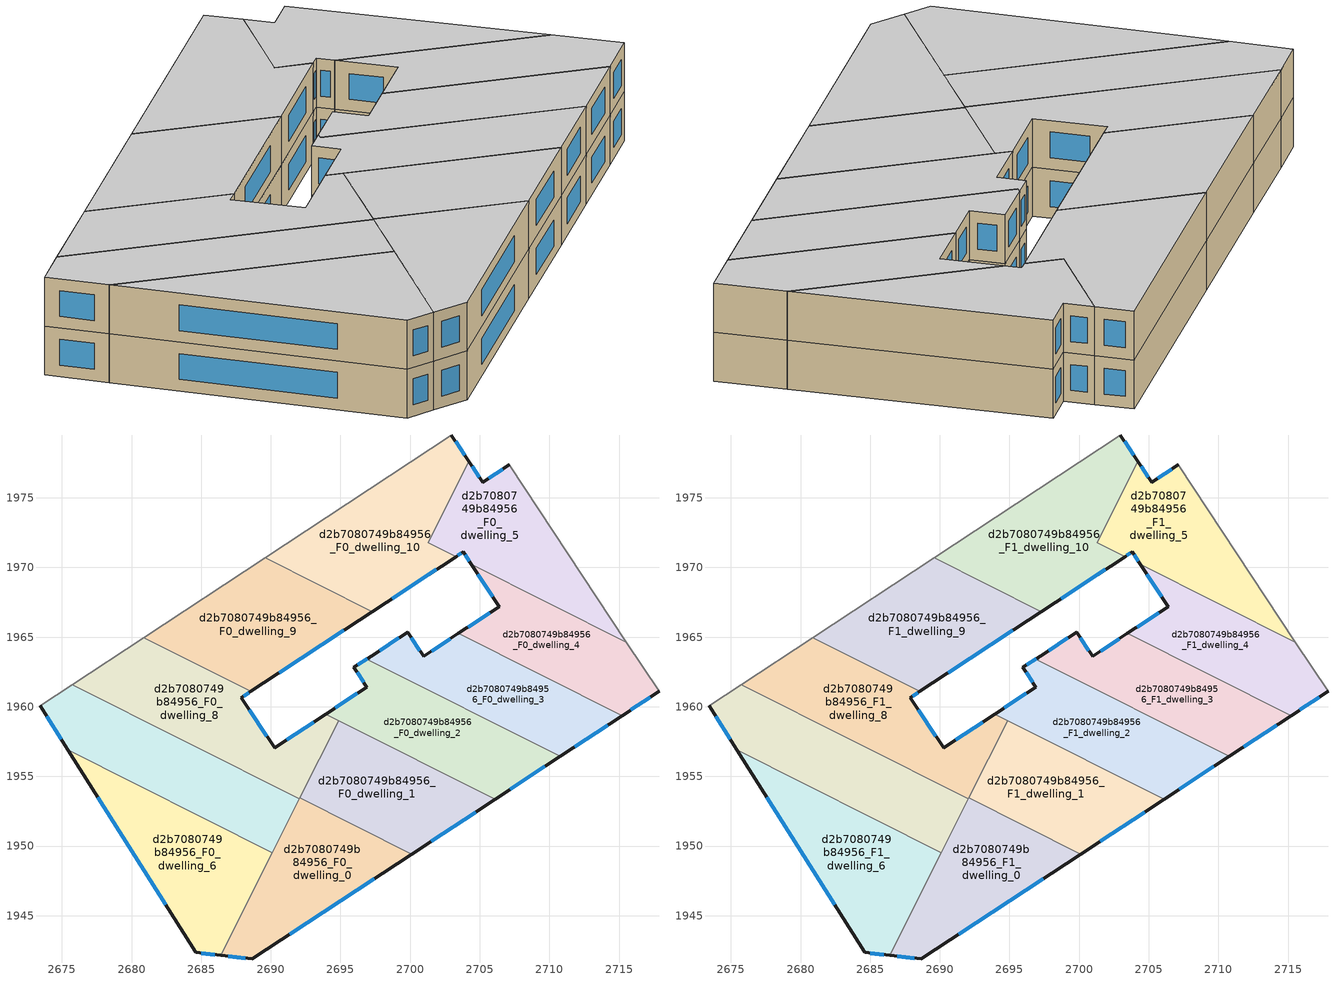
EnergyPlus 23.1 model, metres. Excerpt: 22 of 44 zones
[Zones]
d2b7080749b84956_F0_dwelling_0
 floor ground (EU_floor_Construction): 2700.12,1949.42 2688.68,1941.89 2686.41,1942.16 2692.09,1953.46 z0
 wall outside (EU_wall_Construction): 2686.41,1942.16 2688.68,1941.89 2700.12,1949.42 z0:3
 wall to d2b7080749b84956_F0_dwelling_1 (EU_wall_Construction): 2700.12,1949.42 2692.09,1953.46 z0:3
 wall to d2b7080749b84956_F0_dwelling_6 (EU_wall_Construction): 2690.12,1949.53 2686.41,1942.16 z0:3
 wall to d2b7080749b84956_F0_dwelling_7 (EU_wall_Construction): 2692.05,1953.39 2690.12,1949.53 z0:3
 wall to d2b7080749b84956_F0_dwelling_8 (EU_wall_Construction): 2692.09,1953.46 2692.06,1953.4 z0:3
 window (EU_Window_Construction): 2691.37,1943.66 2697.44,1947.65 / 2686.95,1942.09 2688.15,1941.95 z0.7:2.3
d2b7080749b84956_F0_dwelling_1
 floor ground (EU_floor_Construction): 2706.1,1953.36 2700.12,1949.42 2692.09,1953.46 2694.87,1959 z0
 wall outside (EU_wall_Construction): 2700.12,1949.42 2706.1,1953.36 z0:3
 wall to d2b7080749b84956_F0_dwelling_8 (EU_wall_Construction): 2694.87,1959 2692.09,1953.46 z0:3
 wall to d2b7080749b84956_F0_dwelling_2 (EU_wall_Construction): 2706.1,1953.36 2694.87,1959 z0:3
 window (EU_Window_Construction): 2701.53,1950.35 2704.7,1952.44 z0.7:2.3
d2b7080749b84956_F0_dwelling_10
 floor ground (EU_floor_Construction): 2702.97,1979.51 2704.21,1977.62 2701.29,1971.79 2703.3,1970.78 2697.29,1966.83 2689.58,1970.7 z0
 wall outside (EU_wall_Construction): 2704.21,1977.62 2702.97,1979.51 / 2697.29,1966.83 2703.3,1970.78 z0:3
 wall adiabatic (EU_wall_Construction): 2702.97,1979.51 2689.58,1970.7 z0:3
 wall to d2b7080749b84956_F0_dwelling_5 (EU_wall_Construction): 2703.3,1970.78 2701.29,1971.79 2704.21,1977.62 z0:3
 wall to d2b7080749b84956_F0_dwelling_9 (EU_wall_Construction): 2689.58,1970.7 2697.29,1966.83 z0:3
 window (EU_Window_Construction): 2703.92,1978.07 2703.26,1979.07 / 2698.7,1967.76 2701.89,1969.86 z0.7:2.3
d2b7080749b84956_F0_dwelling_2
 floor ground (EU_floor_Construction): 2710.77,1956.43 2706.1,1953.36 2693.94,1959.47 2696.9,1961.41 2695.97,1962.83 2697.19,1963.63 2697.04,1963.32 z0
 wall outside (EU_wall_Construction): 2706.1,1953.36 2710.77,1956.43 / 2697.19,1963.63 2695.97,1962.83 2696.9,1961.41 2693.95,1959.47 z0:3
 wall to d2b7080749b84956_F0_dwelling_8 (EU_wall_Construction): 2693.94,1959.47 2694.87,1959 z0:3
 wall to d2b7080749b84956_F0_dwelling_3 (EU_wall_Construction): 2710.77,1956.43 2697.04,1963.32 2697.19,1963.63 z0:3
 window (EU_Window_Construction): 2707.2,1954.08 2709.67,1955.71 / 2696.21,1960.96 2694.64,1959.93 / 2696.19,1962.5 2696.68,1961.75 / 2696.91,1963.44 2696.26,1963.02 z0.7:2.3
d2b7080749b84956_F0_dwelling_3
 floor ground (EU_floor_Construction): 2715.22,1959.37 2710.77,1956.43 2697.04,1963.32 2697.19,1963.63 2699.82,1965.36 2700.96,1963.62 2703.47,1965.27 z0
 wall outside (EU_wall_Construction): 2703.47,1965.27 2700.96,1963.62 2699.82,1965.36 2697.19,1963.63 / 2710.77,1956.43 2715.22,1959.37 z0:3
 wall to d2b7080749b84956_F0_dwelling_4 (EU_wall_Construction): 2715.22,1959.37 2703.47,1965.27 z0:3
 window (EU_Window_Construction): 2699.2,1964.95 2697.81,1964.04 / 2700.69,1964.02 2700.08,1964.95 / 2702.88,1964.88 2701.55,1964 / 2711.81,1957.12 2714.18,1958.68 z0.7:2.3
d2b7080749b84956_F0_dwelling_4
 floor ground (EU_floor_Construction): 2715.53,1964.65 2717.87,1961.11 2715.22,1959.37 2703.47,1965.27 2706.4,1967.2 2704.39,1970.24 z0
 wall outside (EU_wall_Construction): 2704.39,1970.24 2706.4,1967.2 2703.47,1965.27 / 2715.22,1959.37 2717.87,1961.11 z0:3
 wall adiabatic (EU_wall_Construction): 2717.87,1961.11 2715.53,1964.65 z0:3
 wall to d2b7080749b84956_F0_dwelling_5 (EU_wall_Construction): 2715.53,1964.65 2704.39,1970.24 z0:3
 window (EU_Window_Construction): 2704.86,1969.52 2705.93,1967.91 / 2715.85,1959.78 2717.25,1960.7 / 2705.71,1966.74 2704.16,1965.72 z0.7:2.3
d2b7080749b84956_F0_dwelling_5
 floor ground (EU_floor_Construction): 2707.11,1977.36 2715.53,1964.65 2704.39,1970.24 2703.81,1971.12 2703.3,1970.78 2701.29,1971.79 2704.21,1977.62 2705.21,1976.11 z0
 wall outside (EU_wall_Construction): 2707.11,1977.36 2705.21,1976.11 2704.21,1977.62 / 2703.3,1970.78 2703.81,1971.12 2704.39,1970.24 z0:3
 wall adiabatic (EU_wall_Construction): 2715.53,1964.65 2707.11,1977.36 z0:3
 window (EU_Window_Construction): 2704.98,1976.47 2704.45,1977.27 / 2706.66,1977.07 2705.66,1976.4 / 2703.94,1970.91 2704.25,1970.44 / 2703.42,1970.86 2703.69,1971.04 z0.7:2.3
d2b7080749b84956_F0_dwelling_6
 floor ground (EU_floor_Construction): 2690.12,1949.53 2686.41,1942.16 2684.59,1942.37 2675.42,1956.91 z0
 wall outside (EU_wall_Construction): 2675.42,1956.91 2684.59,1942.37 2686.41,1942.16 z0:3
 wall to d2b7080749b84956_F0_dwelling_7 (EU_wall_Construction): 2690.12,1949.53 2675.42,1956.91 z0:3
 window (EU_Window_Construction): 2685.02,1942.32 2685.99,1942.21 / 2677.57,1953.49 2682.44,1945.78 z0.7:2.3
d2b7080749b84956_F0_dwelling_7
 floor ground (EU_floor_Construction): 2692.05,1953.39 2690.12,1949.53 2675.42,1956.91 2673.42,1960.07 2675.73,1961.59 z0
 wall outside (EU_wall_Construction): 2673.42,1960.07 2675.42,1956.91 z0:3
 wall adiabatic (EU_wall_Construction): 2675.73,1961.59 2673.42,1960.07 z0:3
 wall to d2b7080749b84956_F0_dwelling_8 (EU_wall_Construction): 2692.05,1953.4 2675.73,1961.59 z0:3
 window (EU_Window_Construction): 2673.89,1959.33 2674.95,1957.65 z0.7:2.3
d2b7080749b84956_F0_dwelling_8
 floor ground (EU_floor_Construction): 2693.94,1959.47 2694.87,1959 2692.09,1953.46 2692.05,1953.39 2675.73,1961.59 2680.86,1964.96 2688.57,1961.1 2687.89,1960.65 2690.27,1957.05 z0
 wall outside (EU_wall_Construction): 2693.94,1959.47 2690.27,1957.05 2687.89,1960.65 2688.57,1961.1 z0:3
 wall adiabatic (EU_wall_Construction): 2680.86,1964.96 2675.73,1961.59 z0:3
 wall to d2b7080749b84956_F0_dwelling_9 (EU_wall_Construction): 2688.57,1961.1 2680.86,1964.96 z0:3
 window (EU_Window_Construction): 2688.05,1960.75 2688.41,1960.99 / 2689.71,1957.9 2688.45,1959.8 / 2693.08,1958.9 2691.14,1957.62 z0.7:2.3
d2b7080749b84956_F0_dwelling_9
 floor ground (EU_floor_Construction): 2697.29,1966.83 2688.57,1961.1 2680.86,1964.96 2689.58,1970.7 z0
 wall outside (EU_wall_Construction): 2688.57,1961.1 2697.29,1966.83 z0:3
 wall adiabatic (EU_wall_Construction): 2689.58,1970.7 2680.86,1964.96 z0:3
 window (EU_Window_Construction): 2690.62,1962.44 2695.24,1965.49 z0.7:2.3
d2b7080749b84956_F1_dwelling_0
 floor to d2b7080749b84956_F0_dwelling_0 (EU_floor_Construction): 2700.12,1949.42 2688.68,1941.89 2686.41,1942.16 2692.09,1953.46 z3
 wall outside (EU_wall_Construction): 2686.41,1942.16 2688.68,1941.89 2700.12,1949.42 z3:6
 wall to d2b7080749b84956_F1_dwelling_1 (EU_wall_Construction): 2700.12,1949.42 2692.09,1953.46 z3:6
 wall to d2b7080749b84956_F1_dwelling_6 (EU_wall_Construction): 2690.12,1949.53 2686.41,1942.16 z3:6
 wall to d2b7080749b84956_F1_dwelling_7 (EU_wall_Construction): 2692.05,1953.39 2690.12,1949.53 z3:6
 wall to d2b7080749b84956_F1_dwelling_8 (EU_wall_Construction): 2692.09,1953.46 2692.06,1953.4 z3:6
 window (EU_Window_Construction): 2691.37,1943.66 2697.44,1947.65 / 2686.95,1942.09 2688.15,1941.95 z3.7:5.3
 ceiling to d2b7080749b84956_F2_dwelling_0 (EU_floor_Construction): 2700.12,1949.42 2692.09,1953.46 2686.41,1942.16 2688.68,1941.89 z6
d2b7080749b84956_F1_dwelling_1
 floor to d2b7080749b84956_F0_dwelling_1 (EU_floor_Construction): 2706.1,1953.36 2700.12,1949.42 2692.09,1953.46 2694.87,1959 z3
 wall outside (EU_wall_Construction): 2700.12,1949.42 2706.1,1953.36 z3:6
 wall to d2b7080749b84956_F1_dwelling_8 (EU_wall_Construction): 2694.87,1959 2692.09,1953.46 z3:6
 wall to d2b7080749b84956_F1_dwelling_2 (EU_wall_Construction): 2706.1,1953.36 2694.87,1959 z3:6
 window (EU_Window_Construction): 2701.53,1950.35 2704.7,1952.44 z3.7:5.3
 ceiling to d2b7080749b84956_F2_dwelling_1 (EU_floor_Construction): 2706.1,1953.36 2694.87,1959 2692.09,1953.46 2700.12,1949.42 z6
d2b7080749b84956_F1_dwelling_10
 floor to d2b7080749b84956_F0_dwelling_10 (EU_floor_Construction): 2702.97,1979.51 2704.21,1977.62 2701.29,1971.79 2703.3,1970.78 2697.29,1966.83 2689.58,1970.7 z3
 wall outside (EU_wall_Construction): 2704.21,1977.62 2702.97,1979.51 / 2697.29,1966.83 2703.3,1970.78 z3:6
 wall adiabatic (EU_wall_Construction): 2702.97,1979.51 2689.58,1970.7 z3:6
 wall to d2b7080749b84956_F1_dwelling_5 (EU_wall_Construction): 2703.3,1970.78 2701.29,1971.79 2704.21,1977.62 z3:6
 wall to d2b7080749b84956_F1_dwelling_9 (EU_wall_Construction): 2689.58,1970.7 2697.29,1966.83 z3:6
 window (EU_Window_Construction): 2703.92,1978.07 2703.26,1979.07 / 2698.7,1967.76 2701.89,1969.86 z3.7:5.3
 ceiling to d2b7080749b84956_F2_dwelling_10 (EU_floor_Construction): 2703.3,1970.78 2701.29,1971.79 2704.21,1977.62 2702.97,1979.51 2689.58,1970.7 2697.29,1966.83 z6
d2b7080749b84956_F1_dwelling_2
 floor to d2b7080749b84956_F0_dwelling_2 (EU_floor_Construction): 2710.77,1956.43 2706.1,1953.36 2693.95,1959.47 2696.9,1961.41 2695.97,1962.83 2697.19,1963.63 2697.04,1963.32 z3
 wall outside (EU_wall_Construction): 2706.1,1953.36 2710.77,1956.43 / 2697.19,1963.63 2695.97,1962.83 2696.9,1961.41 2693.95,1959.47 z3:6
 wall to d2b7080749b84956_F1_dwelling_8 (EU_wall_Construction): 2693.94,1959.47 2694.87,1959 z3:6
 wall to d2b7080749b84956_F1_dwelling_3 (EU_wall_Construction): 2710.77,1956.43 2697.04,1963.32 2697.19,1963.63 z3:6
 window (EU_Window_Construction): 2707.2,1954.08 2709.67,1955.71 / 2696.21,1960.96 2694.64,1959.93 / 2696.19,1962.5 2696.68,1961.75 / 2696.91,1963.44 2696.26,1963.02 z3.7:5.3
 ceiling to d2b7080749b84956_F2_dwelling_2 (EU_floor_Construction): 2710.77,1956.43 2697.04,1963.32 2697.19,1963.63 2695.97,1962.83 2696.9,1961.41 2693.95,1959.47 2706.1,1953.36 z6
d2b7080749b84956_F1_dwelling_3
 floor to d2b7080749b84956_F0_dwelling_3 (EU_floor_Construction): 2715.22,1959.37 2710.77,1956.43 2697.04,1963.32 2697.19,1963.63 2699.81,1965.36 2700.96,1963.62 2703.47,1965.27 z3
 wall outside (EU_wall_Construction): 2703.47,1965.27 2700.96,1963.62 2699.82,1965.36 2697.19,1963.63 / 2710.77,1956.43 2715.22,1959.37 z3:6
 wall to d2b7080749b84956_F1_dwelling_4 (EU_wall_Construction): 2715.22,1959.37 2703.47,1965.27 z3:6
 window (EU_Window_Construction): 2699.2,1964.95 2697.81,1964.04 / 2700.69,1964.02 2700.08,1964.95 / 2702.88,1964.88 2701.55,1964 / 2711.81,1957.12 2714.18,1958.68 z3.7:5.3
 ceiling to d2b7080749b84956_F2_dwelling_3 (EU_floor_Construction): 2715.22,1959.37 2703.47,1965.27 2700.96,1963.62 2699.81,1965.36 2697.19,1963.63 2697.04,1963.32 2710.77,1956.43 z6
d2b7080749b84956_F1_dwelling_4
 floor to d2b7080749b84956_F0_dwelling_4 (EU_floor_Construction): 2715.53,1964.65 2717.87,1961.11 2715.22,1959.37 2703.47,1965.27 2706.4,1967.2 2704.39,1970.24 z3
 wall outside (EU_wall_Construction): 2704.39,1970.24 2706.4,1967.2 2703.47,1965.27 / 2715.22,1959.37 2717.87,1961.11 z3:6
 wall adiabatic (EU_wall_Construction): 2717.87,1961.11 2715.53,1964.65 z3:6
 wall to d2b7080749b84956_F1_dwelling_5 (EU_wall_Construction): 2715.53,1964.65 2704.39,1970.24 z3:6
 window (EU_Window_Construction): 2704.86,1969.52 2705.93,1967.91 / 2715.85,1959.78 2717.25,1960.7 / 2705.71,1966.74 2704.16,1965.72 z3.7:5.3
 ceiling to d2b7080749b84956_F2_dwelling_4 (EU_floor_Construction): 2717.87,1961.11 2715.53,1964.65 2704.39,1970.24 2706.4,1967.2 2703.47,1965.27 2715.22,1959.37 z6
d2b7080749b84956_F1_dwelling_5
 floor to d2b7080749b84956_F0_dwelling_5 (EU_floor_Construction): 2707.11,1977.36 2715.53,1964.65 2704.39,1970.24 2703.81,1971.12 2703.3,1970.78 2701.29,1971.79 2704.21,1977.62 2705.21,1976.11 z3
 wall outside (EU_wall_Construction): 2707.11,1977.36 2705.21,1976.11 2704.21,1977.62 / 2703.3,1970.78 2703.81,1971.12 2704.39,1970.24 z3:6
 wall adiabatic (EU_wall_Construction): 2715.53,1964.65 2707.11,1977.36 z3:6
 window (EU_Window_Construction): 2704.98,1976.47 2704.45,1977.27 / 2706.66,1977.07 2705.66,1976.4 / 2703.94,1970.91 2704.25,1970.44 / 2703.42,1970.86 2703.69,1971.04 z3.7:5.3
 ceiling to d2b7080749b84956_F2_dwelling_5 (EU_floor_Construction): 2715.53,1964.65 2707.11,1977.36 2705.21,1976.11 2704.21,1977.62 2701.29,1971.79 2703.3,1970.78 2703.81,1971.12 2704.39,1970.24 z6
d2b7080749b84956_F1_dwelling_6
 floor to d2b7080749b84956_F0_dwelling_6 (EU_floor_Construction): 2690.12,1949.53 2686.41,1942.16 2684.59,1942.37 2675.42,1956.91 z3
 wall outside (EU_wall_Construction): 2675.42,1956.91 2684.59,1942.37 2686.41,1942.16 z3:6
 wall to d2b7080749b84956_F1_dwelling_7 (EU_wall_Construction): 2690.12,1949.53 2675.42,1956.91 z3:6
 window (EU_Window_Construction): 2685.02,1942.32 2685.99,1942.21 / 2677.57,1953.49 2682.44,1945.78 z3.7:5.3
 ceiling to d2b7080749b84956_F2_dwelling_6 (EU_floor_Construction): 2686.41,1942.16 2690.12,1949.53 2675.42,1956.91 2684.59,1942.37 z6
d2b7080749b84956_F1_dwelling_7
 floor to d2b7080749b84956_F0_dwelling_7 (EU_floor_Construction): 2692.05,1953.39 2690.12,1949.53 2675.42,1956.91 2673.42,1960.07 2675.73,1961.59 z3
 wall outside (EU_wall_Construction): 2673.42,1960.07 2675.42,1956.91 z3:6
 wall adiabatic (EU_wall_Construction): 2675.73,1961.59 2673.42,1960.07 z3:6
 wall to d2b7080749b84956_F1_dwelling_8 (EU_wall_Construction): 2692.05,1953.4 2675.73,1961.59 z3:6
 window (EU_Window_Construction): 2673.89,1959.33 2674.95,1957.65 z3.7:5.3
 ceiling to d2b7080749b84956_F2_dwelling_7 (EU_floor_Construction): 2690.12,1949.53 2692.05,1953.39 2675.73,1961.59 2673.42,1960.07 2675.42,1956.91 z6
d2b7080749b84956_F1_dwelling_8
 floor to d2b7080749b84956_F0_dwelling_8 (EU_floor_Construction): 2693.94,1959.47 2694.87,1959 2692.09,1953.46 2692.05,1953.39 2675.73,1961.59 2680.86,1964.96 2688.57,1961.1 2687.89,1960.65 2690.27,1957.05 z3
 wall outside (EU_wall_Construction): 2693.94,1959.47 2690.27,1957.05 2687.89,1960.65 2688.57,1961.1 z3:6
 wall adiabatic (EU_wall_Construction): 2680.86,1964.96 2675.73,1961.59 z3:6
 wall to d2b7080749b84956_F1_dwelling_9 (EU_wall_Construction): 2688.57,1961.1 2680.86,1964.96 z3:6
 window (EU_Window_Construction): 2688.05,1960.75 2688.41,1960.99 / 2689.71,1957.9 2688.45,1959.8 / 2693.08,1958.9 2691.14,1957.62 z3.7:5.3
 ceiling to d2b7080749b84956_F2_dwelling_8 (EU_floor_Construction): 2692.09,1953.46 2694.87,1959 2693.94,1959.47 2690.27,1957.05 2687.89,1960.65 2688.57,1961.1 2680.86,1964.96 2675.73,1961.59 2692.05,1953.39 z6
d2b7080749b84956_F1_dwelling_9
 floor to d2b7080749b84956_F0_dwelling_9 (EU_floor_Construction): 2697.29,1966.83 2688.57,1961.1 2680.86,1964.96 2689.58,1970.7 z3
 wall outside (EU_wall_Construction): 2688.57,1961.1 2697.29,1966.83 z3:6
 wall adiabatic (EU_wall_Construction): 2689.58,1970.7 2680.86,1964.96 z3:6
 window (EU_Window_Construction): 2690.62,1962.44 2695.24,1965.49 z3.7:5.3
 ceiling to d2b7080749b84956_F2_dwelling_9 (EU_floor_Construction): 2697.29,1966.83 2689.58,1970.7 2680.86,1964.96 2688.57,1961.1 z6
[Building]
EU S2 Campaign: North Axis=0; Terrain=City; Solar Distribution=FullExterior
[Site:Location]
Budapest.Ferenc.Liszt.Intl.AP: Latitude=47.437; Longitude=19.256; Time Zone=1; Elevation=185
[SizingPeriod:WeatherFileDays]
AnnualSizingPeriod: Begin Month=1; Begin Day of Month=1; End Month=12; End Day of Month=31; Day of Week for Start Day=Monday; Use Weather File Daylight Saving Period=No; Use Weather File Rain and Snow Indicators=No
[MATERIAL]
EU_InternalMass_Material: Roughness=MediumRough; Thickness=0.1; Conductivity=1; Density=1800; Specific Heat=900; Thermal Absorptance=0.9; Solar Absorptance=0.7; Visible Absorptance=0.7
[MATERIAL:NOMASS] Roughness=MediumRough; Thermal Absorptance=0.9; Solar Absorptance=0.7; Visible Absorptance=0.7
Name | Thermal Resistance
EU_wall_NoMass | 0.832559
EU_floor_NoMass | 0.872794
[WINDOWMATERIAL:SIMPLEGLAZINGSYSTEM]
EU_Window_SimpleGlazing: UFactor=2.79869; Solar Heat Gain Coefficient=0.75; Visible Transmittance=0.75
[CONSTRUCTION]
EU_wall_Construction: EU_wall_NoMass
EU_floor_Construction: EU_floor_NoMass
EU_Window_Construction: EU_Window_SimpleGlazing
EU_InternalMass_Construction: EU_InternalMass_Material
[ZONE] Type=1; Multiplier=1; Ceiling Height=autocalculate; Floor Area=autocalculate; Part of Total Floor Area=Yes
Name | Volume
d2b7080749b84956_F0_dwelling_0; d2b7080749b84956_F1_dwelling_0 | 200.681
d2b7080749b84956_F0_dwelling_1; d2b7080749b84956_F1_dwelling_1 | 200.656
d2b7080749b84956_F0_dwelling_10 | 253.607
d2b7080749b84956_F1_dwelling_10 | 253.608
d2b7080749b84956_F0_dwelling_2 | 205.329
d2b7080749b84956_F1_dwelling_2 | 205.228
d2b7080749b84956_F0_dwelling_3; d2b7080749b84956_F1_dwelling_3 | 200.669
d2b7080749b84956_F0_dwelling_4 | 187.544
d2b7080749b84956_F1_dwelling_4 | 187.545
d2b7080749b84956_F0_dwelling_5 | 200.668
d2b7080749b84956_F1_dwelling_5 | 200.667
d2b7080749b84956_F0_dwelling_6; d2b7080749b84956_F1_dwelling_6 | 240.448
d2b7080749b84956_F0_dwelling_7 | 240.453
d2b7080749b84956_F1_dwelling_7 | 240.454
d2b7080749b84956_F0_dwelling_8; d2b7080749b84956_F1_dwelling_8 | 244.215
d2b7080749b84956_F0_dwelling_9; d2b7080749b84956_F1_dwelling_9 | 233.888
[INTERNALMASS] Construction=EU_InternalMass_Construction
Name | Zone or ZoneList | Surface Area
d2b7080749b84956_F0_dwelling_0_EU_InternalMass | d2b7080749b84956_F0_dwelling_0 | 66.8938
d2b7080749b84956_F0_dwelling_1_EU_InternalMass | d2b7080749b84956_F0_dwelling_1 | 66.8853
d2b7080749b84956_F0_dwelling_2_EU_InternalMass | d2b7080749b84956_F0_dwelling_2 | 68.4385
d2b7080749b84956_F0_dwelling_3_EU_InternalMass | d2b7080749b84956_F0_dwelling_3 | 66.8899
d2b7080749b84956_F0_dwelling_4_EU_InternalMass | d2b7080749b84956_F0_dwelling_4 | 62.515
d2b7080749b84956_F0_dwelling_5_EU_InternalMass | d2b7080749b84956_F0_dwelling_5 | 66.8891
d2b7080749b84956_F0_dwelling_6_EU_InternalMass | d2b7080749b84956_F0_dwelling_6 | 80.1492
d2b7080749b84956_F0_dwelling_7_EU_InternalMass | d2b7080749b84956_F0_dwelling_7 | 80.1512
d2b7080749b84956_F0_dwelling_8_EU_InternalMass | d2b7080749b84956_F0_dwelling_8 | 81.4054
d2b7080749b84956_F0_dwelling_9_EU_InternalMass | d2b7080749b84956_F0_dwelling_9 | 77.9627
d2b7080749b84956_F0_dwelling_10_EU_InternalMass | d2b7080749b84956_F0_dwelling_10 | 84.5358
d2b7080749b84956_F1_dwelling_0_EU_InternalMass | d2b7080749b84956_F1_dwelling_0 | 66.8938
d2b7080749b84956_F1_dwelling_1_EU_InternalMass | d2b7080749b84956_F1_dwelling_1 | 66.8853
d2b7080749b84956_F1_dwelling_2_EU_InternalMass | d2b7080749b84956_F1_dwelling_2 | 68.4385
d2b7080749b84956_F1_dwelling_3_EU_InternalMass | d2b7080749b84956_F1_dwelling_3 | 66.8899
d2b7080749b84956_F1_dwelling_4_EU_InternalMass | d2b7080749b84956_F1_dwelling_4 | 62.515
d2b7080749b84956_F1_dwelling_5_EU_InternalMass | d2b7080749b84956_F1_dwelling_5 | 66.8891
d2b7080749b84956_F1_dwelling_6_EU_InternalMass | d2b7080749b84956_F1_dwelling_6 | 80.1492
d2b7080749b84956_F1_dwelling_7_EU_InternalMass | d2b7080749b84956_F1_dwelling_7 | 80.1512
d2b7080749b84956_F1_dwelling_8_EU_InternalMass | d2b7080749b84956_F1_dwelling_8 | 81.4054
d2b7080749b84956_F1_dwelling_9_EU_InternalMass | d2b7080749b84956_F1_dwelling_9 | 77.9627
d2b7080749b84956_F1_dwelling_10_EU_InternalMass | d2b7080749b84956_F1_dwelling_10 | 84.5358
[OTHEREQUIPMENT] Fuel Type=Electricity; Design Level Calculation Method=Watts/Area; Power per Zone Floor Area=1; Fraction Latent=0; Fraction Radiant=0; Fraction Lost=0; Carbon Dioxide Generation Rate=0; EndUse Subcategory=EU_Step8_InternalGains
Name | Zone or ZoneList or Space or SpaceList | Schedule
EU_Step8_InternalGain_d2b7080749b84956_F0_dwelling_0_f000 | d2b7080749b84956_F0_dwelling_0 | EU_Step8_GainSchedule_d2b7080749b84956_F0_dwelling_0_f000
EU_Step8_InternalGain_d2b7080749b84956_F0_dwelling_1_f000 | d2b7080749b84956_F0_dwelling_1 | EU_Step8_GainSchedule_d2b7080749b84956_F0_dwelling_1_f000
EU_Step8_InternalGain_d2b7080749b84956_F0_dwelling_2_f000 | d2b7080749b84956_F0_dwelling_2 | EU_Step8_GainSchedule_d2b7080749b84956_F0_dwelling_2_f000
EU_Step8_InternalGain_d2b7080749b84956_F0_dwelling_3_f000 | d2b7080749b84956_F0_dwelling_3 | EU_Step8_GainSchedule_d2b7080749b84956_F0_dwelling_3_f000
EU_Step8_InternalGain_d2b7080749b84956_F0_dwelling_4_f000 | d2b7080749b84956_F0_dwelling_4 | EU_Step8_GainSchedule_d2b7080749b84956_F0_dwelling_4_f000
EU_Step8_InternalGain_d2b7080749b84956_F0_dwelling_5_f000 | d2b7080749b84956_F0_dwelling_5 | EU_Step8_GainSchedule_d2b7080749b84956_F0_dwelling_5_f000
EU_Step8_InternalGain_d2b7080749b84956_F0_dwelling_6_f000 | d2b7080749b84956_F0_dwelling_6 | EU_Step8_GainSchedule_d2b7080749b84956_F0_dwelling_6_f000
EU_Step8_InternalGain_d2b7080749b84956_F0_dwelling_7_f000 | d2b7080749b84956_F0_dwelling_7 | EU_Step8_GainSchedule_d2b7080749b84956_F0_dwelling_7_f000
EU_Step8_InternalGain_d2b7080749b84956_F0_dwelling_8_f000 | d2b7080749b84956_F0_dwelling_8 | EU_Step8_GainSchedule_d2b7080749b84956_F0_dwelling_8_f000
EU_Step8_InternalGain_d2b7080749b84956_F0_dwelling_9_f000 | d2b7080749b84956_F0_dwelling_9 | EU_Step8_GainSchedule_d2b7080749b84956_F0_dwelling_9_f000
EU_Step8_InternalGain_d2b7080749b84956_F0_dwelling_10_f000 | d2b7080749b84956_F0_dwelling_10 | EU_Step8_GainSchedule_d2b7080749b84956_F0_dwelling_10_f000
EU_Step8_InternalGain_d2b7080749b84956_F1_dwelling_0_f000 | d2b7080749b84956_F1_dwelling_0 | EU_Step8_GainSchedule_d2b7080749b84956_F1_dwelling_0_f000
EU_Step8_InternalGain_d2b7080749b84956_F1_dwelling_1_f000 | d2b7080749b84956_F1_dwelling_1 | EU_Step8_GainSchedule_d2b7080749b84956_F1_dwelling_1_f000
EU_Step8_InternalGain_d2b7080749b84956_F1_dwelling_2_f000 | d2b7080749b84956_F1_dwelling_2 | EU_Step8_GainSchedule_d2b7080749b84956_F1_dwelling_2_f000
EU_Step8_InternalGain_d2b7080749b84956_F1_dwelling_3_f000 | d2b7080749b84956_F1_dwelling_3 | EU_Step8_GainSchedule_d2b7080749b84956_F1_dwelling_3_f000
EU_Step8_InternalGain_d2b7080749b84956_F1_dwelling_4_f000 | d2b7080749b84956_F1_dwelling_4 | EU_Step8_GainSchedule_d2b7080749b84956_F1_dwelling_4_f000
EU_Step8_InternalGain_d2b7080749b84956_F1_dwelling_5_f000 | d2b7080749b84956_F1_dwelling_5 | EU_Step8_GainSchedule_d2b7080749b84956_F1_dwelling_5_f000
EU_Step8_InternalGain_d2b7080749b84956_F1_dwelling_6_f000 | d2b7080749b84956_F1_dwelling_6 | EU_Step8_GainSchedule_d2b7080749b84956_F1_dwelling_6_f000
EU_Step8_InternalGain_d2b7080749b84956_F1_dwelling_7_f000 | d2b7080749b84956_F1_dwelling_7 | EU_Step8_GainSchedule_d2b7080749b84956_F1_dwelling_7_f000
EU_Step8_InternalGain_d2b7080749b84956_F1_dwelling_8_f000 | d2b7080749b84956_F1_dwelling_8 | EU_Step8_GainSchedule_d2b7080749b84956_F1_dwelling_8_f000
EU_Step8_InternalGain_d2b7080749b84956_F1_dwelling_9_f000 | d2b7080749b84956_F1_dwelling_9 | EU_Step8_GainSchedule_d2b7080749b84956_F1_dwelling_9_f000
EU_Step8_InternalGain_d2b7080749b84956_F1_dwelling_10_f000 | d2b7080749b84956_F1_dwelling_10 | EU_Step8_GainSchedule_d2b7080749b84956_F1_dwelling_10_f000
[ZONEVENTILATION:DESIGNFLOWRATE] Schedule=EU_AlwaysOn; Design Flow Rate Calculation Method=AirChanges/Hour; Air Changes per Hour=0.475469; Ventilation Type=Natural; Fan Pressure Rise=0; Fan Total Efficiency=1; Constant Term Coefficient=1; Temperature Term Coefficient=0; Velocity Term Coefficient=0; Velocity Squared Term Coefficient=0; Minimum Indoor Temperature=-100; Maximum Indoor Temperature=100; Delta Temperature=-100; Minimum Outdoor Temperature=-100; Maximum Outdoor Temperature=100; Maximum Wind Speed=40
Name | Zone or ZoneList or Space or SpaceList
EU_ConstantAir_d2b7080749b84956_F0_dwelling_0 | d2b7080749b84956_F0_dwelling_0
EU_ConstantAir_d2b7080749b84956_F0_dwelling_1 | d2b7080749b84956_F0_dwelling_1
EU_ConstantAir_d2b7080749b84956_F0_dwelling_2 | d2b7080749b84956_F0_dwelling_2
EU_ConstantAir_d2b7080749b84956_F0_dwelling_3 | d2b7080749b84956_F0_dwelling_3
EU_ConstantAir_d2b7080749b84956_F0_dwelling_4 | d2b7080749b84956_F0_dwelling_4
EU_ConstantAir_d2b7080749b84956_F0_dwelling_5 | d2b7080749b84956_F0_dwelling_5
EU_ConstantAir_d2b7080749b84956_F0_dwelling_6 | d2b7080749b84956_F0_dwelling_6
EU_ConstantAir_d2b7080749b84956_F0_dwelling_7 | d2b7080749b84956_F0_dwelling_7
EU_ConstantAir_d2b7080749b84956_F0_dwelling_8 | d2b7080749b84956_F0_dwelling_8
EU_ConstantAir_d2b7080749b84956_F0_dwelling_9 | d2b7080749b84956_F0_dwelling_9
EU_ConstantAir_d2b7080749b84956_F0_dwelling_10 | d2b7080749b84956_F0_dwelling_10
EU_ConstantAir_d2b7080749b84956_F1_dwelling_0 | d2b7080749b84956_F1_dwelling_0
EU_ConstantAir_d2b7080749b84956_F1_dwelling_1 | d2b7080749b84956_F1_dwelling_1
EU_ConstantAir_d2b7080749b84956_F1_dwelling_2 | d2b7080749b84956_F1_dwelling_2
EU_ConstantAir_d2b7080749b84956_F1_dwelling_3 | d2b7080749b84956_F1_dwelling_3
EU_ConstantAir_d2b7080749b84956_F1_dwelling_4 | d2b7080749b84956_F1_dwelling_4
EU_ConstantAir_d2b7080749b84956_F1_dwelling_5 | d2b7080749b84956_F1_dwelling_5
EU_ConstantAir_d2b7080749b84956_F1_dwelling_6 | d2b7080749b84956_F1_dwelling_6
EU_ConstantAir_d2b7080749b84956_F1_dwelling_7 | d2b7080749b84956_F1_dwelling_7
EU_ConstantAir_d2b7080749b84956_F1_dwelling_8 | d2b7080749b84956_F1_dwelling_8
EU_ConstantAir_d2b7080749b84956_F1_dwelling_9 | d2b7080749b84956_F1_dwelling_9
EU_ConstantAir_d2b7080749b84956_F1_dwelling_10 | d2b7080749b84956_F1_dwelling_10
[HVACTEMPLATE:THERMOSTAT] Constant Heating Setpoint=20; Constant Cooling Setpoint=50
EU_HeatOnly_d2b7080749b84956_F0_dwelling_0; EU_HeatOnly_d2b7080749b84956_F0_dwelling_1; EU_HeatOnly_d2b7080749b84956_F0_dwelling_2; EU_HeatOnly_d2b7080749b84956_F0_dwelling_3; EU_HeatOnly_d2b7080749b84956_F0_dwelling_4; EU_HeatOnly_d2b7080749b84956_F0_dwelling_5; EU_HeatOnly_d2b7080749b84956_F0_dwelling_6; EU_HeatOnly_d2b7080749b84956_F0_dwelling_7; EU_HeatOnly_d2b7080749b84956_F0_dwelling_8; EU_HeatOnly_d2b7080749b84956_F0_dwelling_9; EU_HeatOnly_d2b7080749b84956_F0_dwelling_10; EU_HeatOnly_d2b7080749b84956_F1_dwelling_0; EU_HeatOnly_d2b7080749b84956_F1_dwelling_1; EU_HeatOnly_d2b7080749b84956_F1_dwelling_2; EU_HeatOnly_d2b7080749b84956_F1_dwelling_3; EU_HeatOnly_d2b7080749b84956_F1_dwelling_4; EU_HeatOnly_d2b7080749b84956_F1_dwelling_5; EU_HeatOnly_d2b7080749b84956_F1_dwelling_6; EU_HeatOnly_d2b7080749b84956_F1_dwelling_7; EU_HeatOnly_d2b7080749b84956_F1_dwelling_8; EU_HeatOnly_d2b7080749b84956_F1_dwelling_9; EU_HeatOnly_d2b7080749b84956_F1_dwelling_10; EU_HeatOnly_d2b7080749b84956_F2_dwelling_0; EU_HeatOnly_d2b7080749b84956_F2_dwelling_1; EU_HeatOnly_d2b7080749b84956_F2_dwelling_2; EU_HeatOnly_d2b7080749b84956_F2_dwelling_3; EU_HeatOnly_d2b7080749b84956_F2_dwelling_4; EU_HeatOnly_d2b7080749b84956_F2_dwelling_5; EU_HeatOnly_d2b7080749b84956_F2_dwelling_6; EU_HeatOnly_d2b7080749b84956_F2_dwelling_7; EU_HeatOnly_d2b7080749b84956_F2_dwelling_8; EU_HeatOnly_d2b7080749b84956_F2_dwelling_9; EU_HeatOnly_d2b7080749b84956_F2_dwelling_10; EU_HeatOnly_d2b7080749b84956_F3_dwelling_0; EU_HeatOnly_d2b7080749b84956_F3_dwelling_1; EU_HeatOnly_d2b7080749b84956_F3_dwelling_2; EU_HeatOnly_d2b7080749b84956_F3_dwelling_3; EU_HeatOnly_d2b7080749b84956_F3_dwelling_4; EU_HeatOnly_d2b7080749b84956_F3_dwelling_5; EU_HeatOnly_d2b7080749b84956_F3_dwelling_6; EU_HeatOnly_d2b7080749b84956_F3_dwelling_7; EU_HeatOnly_d2b7080749b84956_F3_dwelling_8; EU_HeatOnly_d2b7080749b84956_F3_dwelling_9; EU_HeatOnly_d2b7080749b84956_F3_dwelling_10
[HVACTEMPLATE:ZONE:IDEALLOADSAIRSYSTEM] System Availability Schedule=EU_AlwaysOn; Maximum Heating Supply Air Temperature=50; Minimum Cooling Supply Air Temperature=13; Maximum Heating Supply Air Humidity Ratio=0.0156; Minimum Cooling Supply Air Humidity Ratio=0.0077; Heating Limit=NoLimit; Cooling Limit=NoLimit; Heating Availability Schedule=EU_AlwaysOn; Cooling Availability Schedule=EU_CoolingOff; Dehumidification Control Type=ConstantSensibleHeatRatio; Cooling Sensible Heat Ratio=0.7; Dehumidification Setpoint=60; Humidification Control Type=None; Humidification Setpoint=30; Outdoor Air Method=None; Outdoor Air Flow Rate per Person=0.00944; Outdoor Air Flow Rate per Zone Floor Area=0; Outdoor Air Flow Rate per Zone=0; Demand Controlled Ventilation Type=None; Outdoor Air Economizer Type=NoEconomizer; Heat Recovery Type=None; Sensible Heat Recovery Effectiveness=0.7; Latent Heat Recovery Effectiveness=0.65
Name | Template Thermostat
d2b7080749b84956_F0_dwelling_0 | EU_HeatOnly_d2b7080749b84956_F0_dwelling_0
d2b7080749b84956_F0_dwelling_1 | EU_HeatOnly_d2b7080749b84956_F0_dwelling_1
d2b7080749b84956_F0_dwelling_2 | EU_HeatOnly_d2b7080749b84956_F0_dwelling_2
d2b7080749b84956_F0_dwelling_3 | EU_HeatOnly_d2b7080749b84956_F0_dwelling_3
d2b7080749b84956_F0_dwelling_4 | EU_HeatOnly_d2b7080749b84956_F0_dwelling_4
d2b7080749b84956_F0_dwelling_5 | EU_HeatOnly_d2b7080749b84956_F0_dwelling_5
d2b7080749b84956_F0_dwelling_6 | EU_HeatOnly_d2b7080749b84956_F0_dwelling_6
d2b7080749b84956_F0_dwelling_7 | EU_HeatOnly_d2b7080749b84956_F0_dwelling_7
d2b7080749b84956_F0_dwelling_8 | EU_HeatOnly_d2b7080749b84956_F0_dwelling_8
d2b7080749b84956_F0_dwelling_9 | EU_HeatOnly_d2b7080749b84956_F0_dwelling_9
d2b7080749b84956_F0_dwelling_10 | EU_HeatOnly_d2b7080749b84956_F0_dwelling_10
d2b7080749b84956_F1_dwelling_0 | EU_HeatOnly_d2b7080749b84956_F1_dwelling_0
d2b7080749b84956_F1_dwelling_1 | EU_HeatOnly_d2b7080749b84956_F1_dwelling_1
d2b7080749b84956_F1_dwelling_2 | EU_HeatOnly_d2b7080749b84956_F1_dwelling_2
d2b7080749b84956_F1_dwelling_3 | EU_HeatOnly_d2b7080749b84956_F1_dwelling_3
d2b7080749b84956_F1_dwelling_4 | EU_HeatOnly_d2b7080749b84956_F1_dwelling_4
d2b7080749b84956_F1_dwelling_5 | EU_HeatOnly_d2b7080749b84956_F1_dwelling_5
d2b7080749b84956_F1_dwelling_6 | EU_HeatOnly_d2b7080749b84956_F1_dwelling_6
d2b7080749b84956_F1_dwelling_7 | EU_HeatOnly_d2b7080749b84956_F1_dwelling_7
d2b7080749b84956_F1_dwelling_8 | EU_HeatOnly_d2b7080749b84956_F1_dwelling_8
d2b7080749b84956_F1_dwelling_9 | EU_HeatOnly_d2b7080749b84956_F1_dwelling_9
d2b7080749b84956_F1_dwelling_10 | EU_HeatOnly_d2b7080749b84956_F1_dwelling_10
[SIZING:ZONE] Zone Cooling Design Supply Air Temperature Input Method=SupplyAirTemperature; Zone Cooling Design Supply Air Temperature=13; Zone Heating Design Supply Air Temperature Input Method=SupplyAirTemperature; Zone Heating Design Supply Air Temperature=50; Zone Cooling Design Supply Air Humidity Ratio=0.008; Zone Heating Design Supply Air Humidity Ratio=0.008; Cooling Design Air Flow Method=DesignDay; Cooling Design Air Flow Rate=0; Cooling Minimum Air Flow per Zone Floor Area=0.000762; Cooling Minimum Air Flow=0; Cooling Minimum Air Flow Fraction=0.2; Heating Design Air Flow Method=DesignDay; Heating Design Air Flow Rate=0; Heating Maximum Air Flow per Zone Floor Area=0.002032; Heating Maximum Air Flow=0.141576; Heating Maximum Air Flow Fraction=0.3; Account for Dedicated Outdoor Air System=No; Dedicated Outdoor Air System Control Strategy=NeutralSupplyAir; Dedicated Outdoor Air Low Setpoint Temperature for Design=autosize; Dedicated Outdoor Air High Setpoint Temperature for Design=autosize; Zone Load Sizing Method=Sensible Load Only No Latent Load; Zone Latent Cooling Design Supply Air Humidity Ratio Input Method=HumidityRatioDifference; Zone Cooling Design Supply Air Humidity Ratio Difference=0.005; Zone Latent Heating Design Supply Air Humidity Ratio Input Method=HumidityRatioDifference; Zone Humidification Design Supply Air Humidity Ratio Difference=0.005
d2b7080749b84956_F0_dwelling_0; d2b7080749b84956_F0_dwelling_1; d2b7080749b84956_F0_dwelling_2; d2b7080749b84956_F0_dwelling_3; d2b7080749b84956_F0_dwelling_4; d2b7080749b84956_F0_dwelling_5; d2b7080749b84956_F0_dwelling_6; d2b7080749b84956_F0_dwelling_7; d2b7080749b84956_F0_dwelling_8; d2b7080749b84956_F0_dwelling_9; d2b7080749b84956_F0_dwelling_10; d2b7080749b84956_F1_dwelling_0; d2b7080749b84956_F1_dwelling_1; d2b7080749b84956_F1_dwelling_2; d2b7080749b84956_F1_dwelling_3; d2b7080749b84956_F1_dwelling_4; d2b7080749b84956_F1_dwelling_5; d2b7080749b84956_F1_dwelling_6; d2b7080749b84956_F1_dwelling_7; d2b7080749b84956_F1_dwelling_8; d2b7080749b84956_F1_dwelling_9; d2b7080749b84956_F1_dwelling_10
[SCHEDULE:CONSTANT]
Name | Hourly Value
EU_AlwaysOn | 1
EU_CoolingOff | 0
[SCHEDULE:FILE] Column Number=1; Rows to Skip at Top=0; Number of Hours of Data=8760; Column Separator=Comma; Interpolate to Timestep=No; Minutes per Item=60; Adjust Schedule for Daylight Savings=Yes
Name | File
EU_Step8_GainSchedule_d2b7080749b84956_F0_dwelling_0_f000 | ../../schedules/d2b7080749b84956/d2b7080749b84956_F0_dwelling_0_f000_gain.csv
EU_Step8_GainSchedule_d2b7080749b84956_F0_dwelling_1_f000 | ../../schedules/d2b7080749b84956/d2b7080749b84956_F0_dwelling_1_f000_gain.csv
EU_Step8_GainSchedule_d2b7080749b84956_F0_dwelling_2_f000 | ../../schedules/d2b7080749b84956/d2b7080749b84956_F0_dwelling_2_f000_gain.csv
EU_Step8_GainSchedule_d2b7080749b84956_F0_dwelling_3_f000 | ../../schedules/d2b7080749b84956/d2b7080749b84956_F0_dwelling_3_f000_gain.csv
EU_Step8_GainSchedule_d2b7080749b84956_F0_dwelling_4_f000 | ../../schedules/d2b7080749b84956/d2b7080749b84956_F0_dwelling_4_f000_gain.csv
EU_Step8_GainSchedule_d2b7080749b84956_F0_dwelling_5_f000 | ../../schedules/d2b7080749b84956/d2b7080749b84956_F0_dwelling_5_f000_gain.csv
EU_Step8_GainSchedule_d2b7080749b84956_F0_dwelling_6_f000 | ../../schedules/d2b7080749b84956/d2b7080749b84956_F0_dwelling_6_f000_gain.csv
EU_Step8_GainSchedule_d2b7080749b84956_F0_dwelling_7_f000 | ../../schedules/d2b7080749b84956/d2b7080749b84956_F0_dwelling_7_f000_gain.csv
EU_Step8_GainSchedule_d2b7080749b84956_F0_dwelling_8_f000 | ../../schedules/d2b7080749b84956/d2b7080749b84956_F0_dwelling_8_f000_gain.csv
EU_Step8_GainSchedule_d2b7080749b84956_F0_dwelling_9_f000 | ../../schedules/d2b7080749b84956/d2b7080749b84956_F0_dwelling_9_f000_gain.csv
EU_Step8_GainSchedule_d2b7080749b84956_F0_dwelling_10_f000 | ../../schedules/d2b7080749b84956/d2b7080749b84956_F0_dwelling_10_f000_gain.csv
EU_Step8_GainSchedule_d2b7080749b84956_F1_dwelling_0_f000 | ../../schedules/d2b7080749b84956/d2b7080749b84956_F1_dwelling_0_f000_gain.csv
EU_Step8_GainSchedule_d2b7080749b84956_F1_dwelling_1_f000 | ../../schedules/d2b7080749b84956/d2b7080749b84956_F1_dwelling_1_f000_gain.csv
EU_Step8_GainSchedule_d2b7080749b84956_F1_dwelling_2_f000 | ../../schedules/d2b7080749b84956/d2b7080749b84956_F1_dwelling_2_f000_gain.csv
EU_Step8_GainSchedule_d2b7080749b84956_F1_dwelling_3_f000 | ../../schedules/d2b7080749b84956/d2b7080749b84956_F1_dwelling_3_f000_gain.csv
EU_Step8_GainSchedule_d2b7080749b84956_F1_dwelling_4_f000 | ../../schedules/d2b7080749b84956/d2b7080749b84956_F1_dwelling_4_f000_gain.csv
EU_Step8_GainSchedule_d2b7080749b84956_F1_dwelling_5_f000 | ../../schedules/d2b7080749b84956/d2b7080749b84956_F1_dwelling_5_f000_gain.csv
EU_Step8_GainSchedule_d2b7080749b84956_F1_dwelling_6_f000 | ../../schedules/d2b7080749b84956/d2b7080749b84956_F1_dwelling_6_f000_gain.csv
EU_Step8_GainSchedule_d2b7080749b84956_F1_dwelling_7_f000 | ../../schedules/d2b7080749b84956/d2b7080749b84956_F1_dwelling_7_f000_gain.csv
EU_Step8_GainSchedule_d2b7080749b84956_F1_dwelling_8_f000 | ../../schedules/d2b7080749b84956/d2b7080749b84956_F1_dwelling_8_f000_gain.csv
EU_Step8_GainSchedule_d2b7080749b84956_F1_dwelling_9_f000 | ../../schedules/d2b7080749b84956/d2b7080749b84956_F1_dwelling_9_f000_gain.csv
EU_Step8_GainSchedule_d2b7080749b84956_F1_dwelling_10_f000 | ../../schedules/d2b7080749b84956/d2b7080749b84956_F1_dwelling_10_f000_gain.csv
